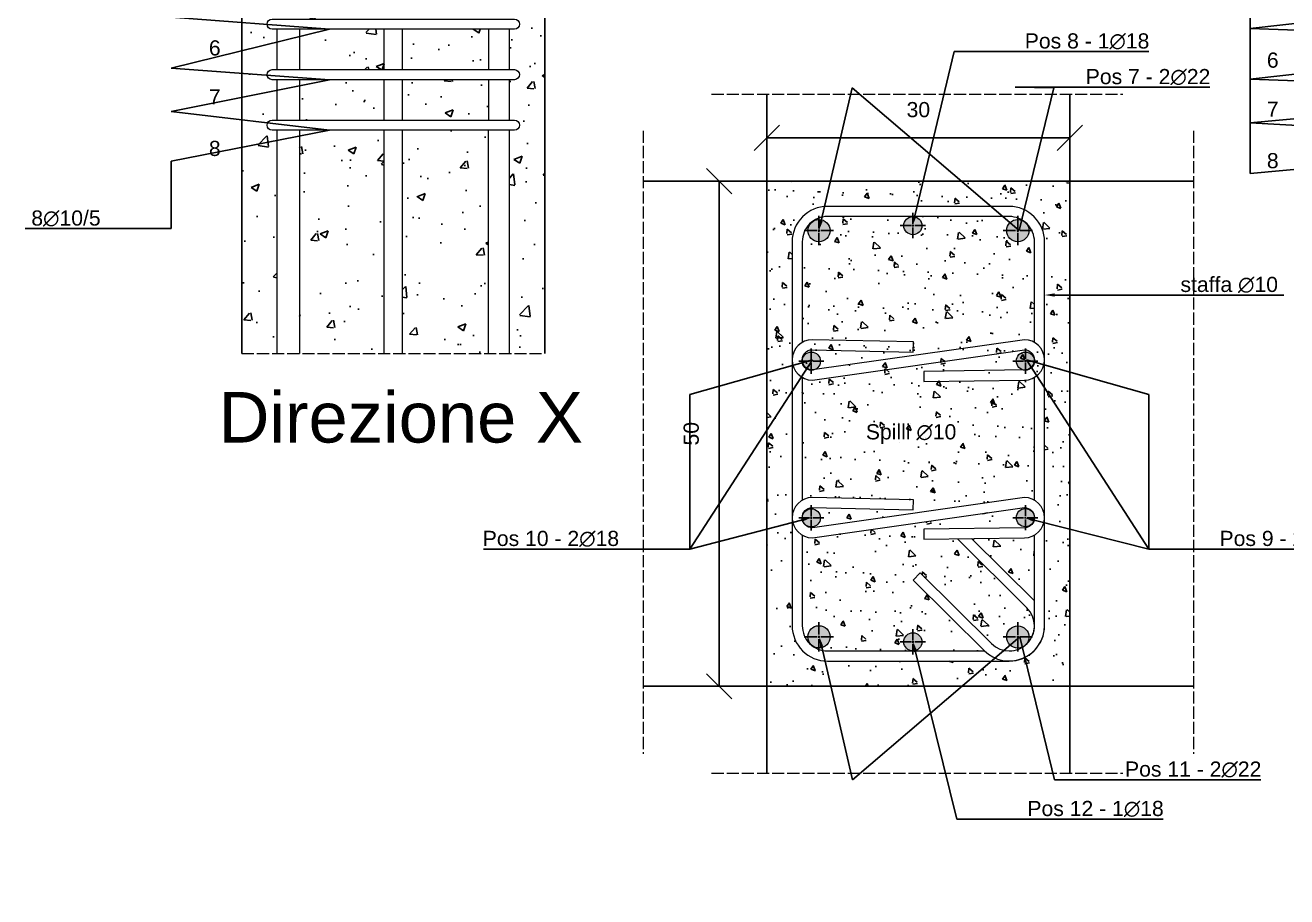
# Model space of a CAD drawing. Header units: millimetres. Extents: x -455371 to 117772, y -78417 to 116564.
# Drawn here: x -326925 to -325675, y 109809 to 110672 of the extents above; entities that cross this region are included whole.
import ezdxf
from ezdxf import colors
from ezdxf.entities.mleader import LeaderData, LeaderLine
from ezdxf.math import Vec2, Vec3

# ---------------------------------------------------------------- set-up
doc = ezdxf.new("R2010")
doc.units = ezdxf.units.MM
doc.linetypes.add('ACAD_ISO02W100', pattern=[15, 12, -3])
doc.linetypes.add('CENTER2', pattern=[28.575, 19.05, -3.175, 3.175, -3.175])
doc.layers.get('0').update_dxf_attribs({"color": 255})
for name, color, linetype, lineweight in [('armature', 5, 'Continuous', 18), ('Cls', 7, 'Continuous', 25), ('quote', 5, 'Continuous', 15), ('RETINO ARMATURE', 253, 'Continuous', 15), ('Scritte', 7, 'Continuous', 15), ('staffe', 10, 'Continuous', 15), ('tratteggio 1 a 50', 230, 'ACAD_ISO02W100', 15)]:
    doc.layers.add(name, color=color, linetype=linetype, lineweight=lineweight)
doc.layers.add('RETINI', color=253, linetype='Continuous')
doc.styles.get("Standard").update_dxf_attribs({"font": 'arial.ttf'})
doc.dimstyles.new('scala 1 a 10', dxfattribs={"dimtxt": 15, "dimasz": 25, "dimexe": 0.183, "dimexo": 0.1, "dimgap": 20, "dimtad": 2, "dimdec": 0, "dimlfac": 0.1, "dimzin": 0, "dimdsep": 46, "dimtxsty": 'Standard', "dimblk": 'OBLIQUE', "dimcen": -25, "dimadec": 0, "dimazin": 0, "dimtfac": 1, "dimtdec": 0, "dimtofl": 0, "dimtmove": 0, "dimatfit": 3, "dimfxl": 20, "dimfxlon": 1, "dimtolj": 1, "dimtzin": 0, "dimarcsym": 0})
pattern_1 = [(320, (-436824.93, -227181.816), (-4.622335, -52.833554), [5.5245, -60.7695]), (265, (-436824.93, -227181.816), (55.406485, 10.220592), [4.4196, -48.6157694]), (10.451445, (-436825.317, -227186.22), (50.784148, -42.612962), [4.6951026, -51.646171]), (316.1842, (-436810.2, -227181.816), (-12.192275, -78.612922), [8.28675, -91.15425]), (6.635558, (-436811.216, -227188.37), (71.753576, -68.847199), [7.042657, -77.469326]), (261.18415, (-436810.2, -227181.816), (71.753576, -68.847199), [6.62939, -72.923322]), (291, (-436813.883, -227189.18), (-29.6569075, -43.9681735), [5.5245, -60.7695]), (236, (-436813.88, -227189.18), (53.41451, -17.922588), [4.4196, -48.6156]), (341.451445, (-436816.354, -227192.846), (23.757603, -61.8907616), [4.6951026, -51.646082]), (307.5, (-436824.932, -227181.816), (24.5209613, -0.8956949), [0, -48.02632, 0, -49.3522, 0, -48.79975]), (277.5, (-436824.932, -227181.816), (29.0523667, -19.3777021), [0, -28.13812, 0, -46.92142, 0, -18.59915]), (237.5, (-436824.932, -227165.39), (-1.6613358, -39.3212726), [0, -18.415, 0, -57.4548, 0, -76.2381]), (227.5, (-436824.93, -227158.023), (7.3736824, -42.9574626), [0, -23.9395, 0, -38.15588, 0, -54.1401])]

# ---------------------------------------------------------------- blocks, each defined once
blk = doc.blocks.new('*U1393')
at = {"layer": 'Cls', "color": 0, "linetype": 'CENTER2', "transparency": 16777216}
for p, q in [((0, 2.2), (0, 14.5)), ((-14.5, 0), (-2.2, 0)), ((2.2, 0), (14.5, 0)), ((0, -14.5), (0, -2.2))]:
    blk.add_line(p, q, dxfattribs=at)
at = {"layer": 'Cls', "color": 0, "linetype": 'Continuous', "transparency": 16777216}
for p, q in [((-1.1, 0), (1.1, 0)), ((0, -1.1), (0, 1.1))]:
    blk.add_line(p, q, dxfattribs=at)
blk = doc.blocks.new('*U1386')
at = {"layer": 'Cls', "color": 0, "linetype": 'CENTER2', "transparency": 16777216}
for p, q in [((0, 1.8), (0, 12.5)), ((-12.5, 0), (-1.8, 0)), ((1.8, 0), (12.5, 0)), ((0, -12.5), (0, -1.8))]:
    blk.add_line(p, q, dxfattribs=at)
at = {"layer": 'Cls', "color": 0, "linetype": 'Continuous', "transparency": 16777216}
for p, q in [((-0.9, 0), (0.9, 0)), ((0, -0.9), (0, 0.9))]:
    blk.add_line(p, q, dxfattribs=at)
blk = doc.blocks.new('*U1394')
at = {"layer": 'Cls', "color": 0, "linetype": 'CENTER2', "transparency": 16777216}
for p, q in [((0, 1.8), (0, 12.5)), ((-12.5, 0), (-1.8, 0)), ((1.8, 0), (12.5, 0)), ((0, -12.5), (0, -1.8))]:
    blk.add_line(p, q, dxfattribs=at)
at = {"layer": 'Cls', "color": 0, "linetype": 'Continuous', "transparency": 16777216}
for p, q in [((-0.9, 0), (0.9, 0)), ((0, -0.9), (0, 0.9))]:
    blk.add_line(p, q, dxfattribs=at)
blk = doc.blocks.new('*U1395')
at = {"layer": 'Cls', "color": 0, "linetype": 'CENTER2', "transparency": 16777216}
for p, q in [((0, 2.2), (0, 14.5)), ((-14.5, 0), (-2.2, 0)), ((2.2, 0), (14.5, 0)), ((0, -14.5), (0, -2.2))]:
    blk.add_line(p, q, dxfattribs=at)
at = {"layer": 'Cls', "color": 0, "linetype": 'Continuous', "transparency": 16777216}
for p, q in [((-1.1, 0), (1.1, 0)), ((0, -1.1), (0, 1.1))]:
    blk.add_line(p, q, dxfattribs=at)
blk = doc.blocks.new('*U1396')
at = {"layer": 'Cls', "color": 0, "linetype": 'CENTER2', "transparency": 16777216}
for p, q in [((0, 1.8), (0, 12.5)), ((-12.5, 0), (-1.8, 0)), ((1.8, 0), (12.5, 0)), ((0, -12.5), (0, -1.8))]:
    blk.add_line(p, q, dxfattribs=at)
at = {"layer": 'Cls', "color": 0, "linetype": 'Continuous', "transparency": 16777216}
for p, q in [((-0.9, 0), (0.9, 0)), ((0, -0.9), (0, 0.9))]:
    blk.add_line(p, q, dxfattribs=at)
blk = doc.blocks.new('*U1397')
at = {"layer": 'Cls', "color": 0, "linetype": 'CENTER2', "transparency": 16777216}
for p, q in [((0, 2.2), (0, 14.5)), ((-14.5, 0), (-2.2, 0)), ((2.2, 0), (14.5, 0)), ((0, -14.5), (0, -2.2))]:
    blk.add_line(p, q, dxfattribs=at)
at = {"layer": 'Cls', "color": 0, "linetype": 'Continuous', "transparency": 16777216}
for p, q in [((-1.1, 0), (1.1, 0)), ((0, -1.1), (0, 1.1))]:
    blk.add_line(p, q, dxfattribs=at)
blk = doc.blocks.new('*U1398')
at = {"layer": 'Cls', "color": 0, "linetype": 'CENTER2', "transparency": 16777216}
for p, q in [((0, 1.8), (0, 12.5)), ((-12.5, 0), (-1.8, 0)), ((1.8, 0), (12.5, 0)), ((0, -12.5), (0, -1.8))]:
    blk.add_line(p, q, dxfattribs=at)
at = {"layer": 'Cls', "color": 0, "linetype": 'Continuous', "transparency": 16777216}
for p, q in [((-0.9, 0), (0.9, 0)), ((0, -0.9), (0, 0.9))]:
    blk.add_line(p, q, dxfattribs=at)
blk = doc.blocks.new('*U1385')
at = {"layer": 'Cls', "color": 0, "linetype": 'CENTER2', "transparency": 16777216}
for p, q in [((0, 1.8), (0, 12.5)), ((-12.5, 0), (-1.8, 0)), ((1.8, 0), (12.5, 0)), ((0, -12.5), (0, -1.8))]:
    blk.add_line(p, q, dxfattribs=at)
at = {"layer": 'Cls', "color": 0, "linetype": 'Continuous', "transparency": 16777216}
for p, q in [((-0.9, 0), (0.9, 0)), ((0, -0.9), (0, 0.9))]:
    blk.add_line(p, q, dxfattribs=at)
blk = doc.blocks.new('*U1391')
at = {"layer": 'Cls', "color": 0, "linetype": 'CENTER2', "transparency": 16777216}
for p, q in [((0, 2.2), (0, 14.5)), ((-14.5, 0), (-2.2, 0)), ((2.2, 0), (14.5, 0)), ((0, -14.5), (0, -2.2))]:
    blk.add_line(p, q, dxfattribs=at)
at = {"layer": 'Cls', "color": 0, "linetype": 'Continuous', "transparency": 16777216}
for p, q in [((-1.1, 0), (1.1, 0)), ((0, -1.1), (0, 1.1))]:
    blk.add_line(p, q, dxfattribs=at)
blk = doc.blocks.new('*U1392')
at = {"layer": 'Cls', "color": 0, "linetype": 'CENTER2', "transparency": 16777216}
for p, q in [((0, 1.8), (0, 12.5)), ((-12.5, 0), (-1.8, 0)), ((1.8, 0), (12.5, 0)), ((0, -12.5), (0, -1.8))]:
    blk.add_line(p, q, dxfattribs=at)
at = {"layer": 'Cls', "color": 0, "linetype": 'Continuous', "transparency": 16777216}
for p, q in [((-0.9, 0), (0.9, 0)), ((0, -0.9), (0, 0.9))]:
    blk.add_line(p, q, dxfattribs=at)
blk = doc.blocks.new('*U1419')
at = {"layer": 'staffe'}
blk.add_lwpolyline([(-120, 5), (120, 5, -1), (120, -5), (-120, -5, -1)], format="xyb", close=True, dxfattribs=at)
blk = doc.blocks.new('*U1420')
at = {"layer": 'armature', "color": 0, "linetype": 'ByBlock', "lineweight": -2, "transparency": 16777216}
for p in [(0, 350), (0, 300), (0, 250), (0, 200), (0, 150), (0, 100), (0, 50), (0, 0)]:
    blk.add_blockref('*U1419', p, dxfattribs=at)
blk = doc.blocks.new('_Oblique')
at = {"color": 0, "linetype": 'ByBlock', "lineweight": -2}
blk.add_line((-0.5, -0.5), (0.5, 0.5), dxfattribs=at)
blk = doc.blocks.new('*D2436')
at = {"layer": 'Defpoints', "color": 0, "transparency": 16777216}
for p in [(-325890, 110560.2), (-326190, 110517.2), (-325890, 110517.2)]:
    blk.add_point(p, dxfattribs=at)
at = {"layer": 'quote', "color": 0, "lineweight": -2, "transparency": 16777216}
for p, q in [((-326190, 110540.2), (-326190, 110560.4)), ((-326190, 110560.2), (-325890, 110560.2)), ((-325890, 110540.2), (-325890, 110560.4))]:
    blk.add_line(p, q, dxfattribs=at)
at = {"layer": 'quote', "color": 0, "lineweight": -2, "transparency": 16777216, "xscale": 25, "yscale": 25, "zscale": 25, "rotation": 180}
blk.add_blockref('_Oblique', (-326190, 110560.2), dxfattribs=at)
at = {"layer": 'quote', "color": 0, "lineweight": -2, "transparency": 16777216, "xscale": 25, "yscale": 25, "zscale": 25}
blk.add_blockref('_Oblique', (-325890, 110560.2), dxfattribs=at)
at = {"layer": 'quote', "color": 0, "transparency": 16777216, "insert": (-326040, 110587.9), "char_height": 15, "attachment_point": 5}
blk.add_mtext('\\A1;30', dxfattribs=at)
blk = doc.blocks.new('*D2437')
at = {"layer": 'Defpoints', "color": 0, "transparency": 16777216}
for p in [(-326190, 110517.2), (-326237.2, 110017.2), (-326190, 110017.2)]:
    blk.add_point(p, dxfattribs=at)
at = {"layer": 'quote', "color": 0, "lineweight": -2, "transparency": 16777216}
for p, q in [((-326217.2, 110517.2), (-326237.4, 110517.2)), ((-326237.2, 110517.2), (-326237.2, 110017.2)), ((-326217.2, 110017.2), (-326237.4, 110017.2))]:
    blk.add_line(p, q, dxfattribs=at)
at = {"layer": 'quote', "color": 0, "lineweight": -2, "transparency": 16777216, "xscale": 25, "yscale": 25, "zscale": 25}
for p, rotation in [((-326237.2, 110517.2), 90), ((-326237.2, 110017.2), 270)]:
    blk.add_blockref('_Oblique', p, dxfattribs=dict(at, rotation=rotation))
at = {"layer": 'quote', "color": 0, "transparency": 16777216, "insert": (-326264.9, 110267.2), "char_height": 15, "attachment_point": 5, "rotation": 90}
blk.add_mtext('\\A1;50', dxfattribs=at)

msp = doc.modelspace()

# ---------------------------------------------------------------- hatches: boundary and pattern name
at = {"layer": 'RETINI'}
h = msp.add_hatch(dxfattribs=at)
h.set_pattern_fill('AR-CONC', color=256, scale=0.45)
h.paths.add_polyline_path([(-326675.1, 110917.6), (-326680.1, 110917.6, -1), (-326680.1, 110927.6), (-326675.1, 110927.6), (-326675.1, 110935.5), (-326755.7, 110935.5), (-326755.7, 110876.5), (-326755.7, 110813.8), (-326675.1, 110812.3), (-326675.1, 110817.6), (-326680.1, 110817.6, -1), (-326680.1, 110827.6), (-326675.1, 110827.6), (-326675.1, 110867.6), (-326680.1, 110867.6, -1), (-326680.1, 110877.6), (-326675.1, 110877.6)])
h.paths.add_polyline_path([(-326763.7, 110876.5), (-326763.7, 110935.5), (-326855.7, 110935.5), (-326855.7, 110876.5), (-326855.7, 110815.7), (-326763.7, 110814)])
h.paths.add_polyline_path([(-326863.7, 110935.5), (-326910.1, 110935.5), (-326910.1, 110816.7), (-326863.7, 110815.8), (-326863.7, 110876.5)])
h.paths.add_polyline_path([(-326364.5, 110935.5), (-326445.1, 110935.5), (-326445.1, 110927.6), (-326440.1, 110927.6, -1), (-326440.1, 110917.6), (-326445.1, 110917.6), (-326445.1, 110877.6), (-326440.1, 110877.6, -1), (-326440.1, 110867.6), (-326445.1, 110867.6), (-326445.1, 110827.6), (-326440.1, 110827.6, -1), (-326440.1, 110817.6), (-326445.1, 110817.6), (-326445.1, 110812.3), (-326364.5, 110813.8), (-326364.5, 110876.5)])
h.paths.add_polyline_path([(-326264.5, 110935.5), (-326356.5, 110935.5), (-326356.5, 110876.5), (-326356.5, 110814), (-326264.5, 110815.7), (-326264.5, 110876.5)])
h.paths.add_polyline_path([(-326210.1, 110935.5), (-326256.5, 110935.5), (-326256.5, 110876.5), (-326256.5, 110815.8), (-326210.1, 110816.7)])
h.paths.add_polyline_path([(-326465.7, 111031.5), (-326551.1, 111031.5), (-326551.1, 110953.5), (-326465.7, 110953.5)])
h.paths.add_polyline_path([(-326569.1, 111031.5), (-326653.1, 111031.5), (-326653.1, 110953.5), (-326569.1, 110953.5)])
h.paths.add_polyline_path([(-326569.1, 111131.5), (-326653.1, 111131.5), (-326653.1, 111041.5), (-326569.1, 111041.5)])
h.paths.add_polyline_path([(-326465.6, 111131.5), (-326551.1, 111131.5), (-326551.1, 111041.5), (-326465.7, 111041.5)])
h.paths.add_polyline_path([(-326569.1, 110917.6), (-326653.1, 110917.6), (-326653.1, 110877.6), (-326569.1, 110877.6)])
h.paths.add_polyline_path([(-326569.1, 110935.5), (-326653.1, 110935.5), (-326653.1, 110927.6), (-326569.1, 110927.6)])
h.paths.add_polyline_path([(-326465.7, 110935.5), (-326551.1, 110935.5), (-326551.1, 110927.6), (-326465.7, 110927.6)])
h.paths.add_polyline_path([(-326465.7, 110917.6), (-326551.1, 110917.6), (-326551.1, 110877.6), (-326465.8, 110877.6)])
h.paths.add_polyline_path([(-326569.1, 110867.6), (-326653.1, 110867.6), (-326653.1, 110827.6), (-326569.1, 110827.6)])
h.paths.add_polyline_path([(-326465.8, 110867.6), (-326551.1, 110867.6), (-326551.1, 110827.6), (-326465.8, 110827.6)])
h.paths.add_polyline_path([(-326569.1, 110817.6), (-326653.1, 110817.6), (-326653.1, 110811.9), (-326569.1, 110810.4)])
h.paths.add_polyline_path([(-326465.8, 110817.6), (-326551.1, 110817.6), (-326551.1, 110810.4), (-326465.8, 110812)])
h.paths.add_polyline_path([(-326569.1, 110792.4), (-326653.1, 110793.9), (-326653.1, 110777.6), (-326569.1, 110777.6)])
h.paths.add_polyline_path([(-326465.8, 110794), (-326551.1, 110792.4), (-326551.1, 110777.6), (-326465.8, 110777.6)])
h.paths.add_polyline_path([(-326569.1, 110767.6), (-326653.1, 110767.6), (-326653.1, 110727.6), (-326569.1, 110727.6)])
h.paths.add_polyline_path([(-326465.8, 110767.6), (-326551.1, 110767.6), (-326551.1, 110727.6), (-326465.9, 110727.6)])
h.paths.add_polyline_path([(-326465.9, 110717.6), (-326551.1, 110717.6), (-326551.1, 110677.6), (-326465.9, 110677.6)])
h.paths.add_polyline_path([(-326569.1, 110717.6), (-326653.1, 110717.6), (-326653.1, 110677.6), (-326569.1, 110677.6)])
h.paths.add_polyline_path([(-326569.1, 110667.6), (-326653.1, 110667.6), (-326653.1, 110627.6), (-326569.1, 110627.6)])
h.paths.add_polyline_path([(-326465.9, 110667.6), (-326551.1, 110667.6), (-326551.1, 110627.6), (-326465.9, 110627.6)])
h.paths.add_polyline_path([(-326465.9, 110617.6), (-326551.1, 110617.6), (-326551.1, 110577.6), (-326465.9, 110577.6)])
h.paths.add_polyline_path([(-326569.1, 110617.6), (-326653.1, 110617.6), (-326653.1, 110577.6), (-326569.1, 110577.6)])
h.paths.add_polyline_path([(-326569.1, 110567.6), (-326653.1, 110567.6), (-326653.1, 110441.5), (-326569.1, 110441.5)])
h.paths.add_polyline_path([(-326466, 110567.6), (-326551.1, 110567.6), (-326551.1, 110441.5), (-326466, 110441.5)])
edge = h.paths.add_edge_path()
edge.add_line((-326675.1, 111131.5), (-326710.1, 111131.5))
edge.add_line((-326710.1, 111131.5), (-326710.1, 110986.5))
edge.add_line((-326710.1, 110986.5), (-326910.1, 110986.5))
edge.add_line((-326910.1, 110986.5), (-326910.1, 110953.5))
edge.add_line((-326910.1, 110953.5), (-326863.7, 110953.5))
edge.add_line((-326863.7, 110953.5), (-326863.7, 110957.5))
edge.add_arc((-326859.7, 110957.5), 4, 0.0218, 180.0218, ccw=False)
edge.add_line((-326855.7, 110957.5), (-326855.7, 110953.5))
edge.add_line((-326855.7, 110953.5), (-326763.7, 110953.5))
edge.add_line((-326763.7, 110953.5), (-326763.7, 110957.5))
edge.add_arc((-326759.7, 110957.5), 4, 0.0218, 180.0218, ccw=False)
edge.add_line((-326755.7, 110957.5), (-326755.7, 110953.5))
edge.add_line((-326755.7, 110953.5), (-326675.1, 110953.5))
edge.add_line((-326675.1, 110953.5), (-326675.1, 111031.5))
edge.add_line((-326675.1, 111031.5), (-326680.1, 111031.5))
edge.add_arc((-326680.1, 111036.5), 5, 90, 270, ccw=False)
edge.add_line((-326680.1, 111041.5), (-326675.1, 111041.5))
edge.add_line((-326675.1, 111041.5), (-326675.1, 111131.5))
edge = h.paths.add_edge_path()
edge.add_line((-326410.1, 111131.5), (-326445.1, 111131.5))
edge.add_line((-326445.1, 111131.5), (-326445.1, 111041.5))
edge.add_line((-326445.1, 111041.5), (-326440.1, 111041.5))
edge.add_arc((-326440.1, 111036.5), 5, -90, 90, ccw=False)
edge.add_line((-326440.1, 111031.5), (-326445.1, 111031.5))
edge.add_line((-326445.1, 111031.5), (-326445.1, 110953.5))
edge.add_line((-326445.1, 110953.5), (-326364.5, 110953.5))
edge.add_line((-326364.5, 110953.5), (-326364.5, 110957.5))
edge.add_arc((-326360.5, 110957.5), 4, 0.0218, 180.0218, ccw=False)
edge.add_line((-326356.5, 110957.5), (-326356.5, 110953.5))
edge.add_line((-326356.5, 110953.5), (-326264.5, 110953.5))
edge.add_line((-326264.5, 110953.5), (-326264.5, 110957.5))
edge.add_arc((-326260.5, 110957.5), 4, 0.0218, 180.0218, ccw=False)
edge.add_line((-326256.5, 110957.5), (-326256.5, 110953.5))
edge.add_line((-326256.5, 110953.5), (-326210.1, 110953.5))
edge.add_line((-326210.1, 110953.5), (-326210.1, 110986.5))
edge.add_line((-326210.1, 110986.5), (-326410.1, 110986.5))
edge.add_line((-326410.1, 110986.5), (-326410.1, 111131.5))
edge = h.paths.add_edge_path()
edge.add_line((-326710.1, 110346.5), (-326675.1, 110346.5))
edge.add_line((-326675.1, 110346.5), (-326675.1, 110431.5))
edge.add_line((-326675.1, 110431.5), (-326680.1, 110431.5))
edge.add_arc((-326680.1, 110436.5), 5, 90, 270, ccw=False)
edge.add_line((-326680.1, 110441.5), (-326675.1, 110441.5))
edge.add_line((-326675.1, 110441.5), (-326675.1, 110567.6))
edge.add_line((-326675.1, 110567.6), (-326680.1, 110567.6))
edge.add_arc((-326680.1, 110572.6), 5, 90, 270, ccw=False)
edge.add_line((-326680.1, 110577.6), (-326675.1, 110577.6))
edge.add_line((-326675.1, 110577.6), (-326675.1, 110617.6))
edge.add_line((-326675.1, 110617.6), (-326680.1, 110617.6))
edge.add_arc((-326680.1, 110622.6), 5, 90, 270, ccw=False)
edge.add_line((-326680.1, 110627.6), (-326675.1, 110627.6))
edge.add_line((-326675.1, 110627.6), (-326675.1, 110667.6))
edge.add_line((-326675.1, 110667.6), (-326680.1, 110667.6))
edge.add_arc((-326680.1, 110672.6), 5, 90, 270, ccw=False)
edge.add_line((-326680.1, 110677.6), (-326675.1, 110677.6))
edge.add_line((-326675.1, 110677.6), (-326675.1, 110717.6))
edge.add_line((-326675.1, 110717.6), (-326680.1, 110717.6))
edge.add_arc((-326680.1, 110722.6), 5, 90, 270, ccw=False)
edge.add_line((-326680.1, 110727.6), (-326675.1, 110727.6))
edge.add_line((-326675.1, 110727.6), (-326675.1, 110767.6))
edge.add_line((-326675.1, 110767.6), (-326680.1, 110767.6))
edge.add_arc((-326680.1, 110772.6), 5, 90, 270, ccw=False)
edge.add_line((-326680.1, 110777.6), (-326675.1, 110777.6))
edge.add_line((-326675.1, 110777.6), (-326675.1, 110794.3))
edge.add_line((-326675.1, 110794.3), (-326755.7, 110795.8))
edge.add_line((-326755.7, 110795.8), (-326755.7, 110795.5))
edge.add_arc((-326759.7, 110795.5), 4, -179.9782, 0.0218, ccw=False)
edge.add_line((-326763.7, 110795.5), (-326763.7, 110796))
edge.add_line((-326763.7, 110796), (-326855.7, 110797.7))
edge.add_line((-326855.7, 110797.7), (-326855.7, 110795.5))
edge.add_arc((-326859.7, 110795.5), 4, -179.9782, 0.0218, ccw=False)
edge.add_line((-326863.7, 110795.5), (-326863.7, 110797.8))
edge.add_line((-326863.7, 110797.8), (-326910.1, 110798.7))
edge.add_line((-326910.1, 110798.7), (-326910.1, 110766.5))
edge.add_line((-326910.1, 110766.5), (-326710.1, 110766.5))
edge.add_line((-326710.1, 110766.5), (-326710.1, 110346.5))
edge = h.paths.add_edge_path()
edge.add_line((-326445.1, 110346.5), (-326410.1, 110346.5))
edge.add_line((-326410.1, 110346.5), (-326410.1, 110766.5))
edge.add_line((-326410.1, 110766.5), (-326210.1, 110766.5))
edge.add_line((-326210.1, 110766.5), (-326210.1, 110798.7))
edge.add_line((-326210.1, 110798.7), (-326256.5, 110797.8))
edge.add_line((-326256.5, 110797.8), (-326256.5, 110795.5))
edge.add_arc((-326260.5, 110795.5), 4, -179.9782, 0.0218, ccw=False)
edge.add_line((-326264.5, 110795.5), (-326264.5, 110797.7))
edge.add_line((-326264.5, 110797.7), (-326356.5, 110796))
edge.add_line((-326356.5, 110796), (-326356.5, 110795.5))
edge.add_arc((-326360.5, 110795.5), 4, -179.9782, 0.0218, ccw=False)
edge.add_line((-326364.5, 110795.5), (-326364.5, 110795.8))
edge.add_line((-326364.5, 110795.8), (-326445.1, 110794.3))
edge.add_line((-326445.1, 110794.3), (-326445.1, 110777.6))
edge.add_line((-326445.1, 110777.6), (-326440.1, 110777.6))
edge.add_arc((-326440.1, 110772.6), 5, -90, 90, ccw=False)
edge.add_line((-326440.1, 110767.6), (-326445.1, 110767.6))
edge.add_line((-326445.1, 110767.6), (-326445.1, 110727.6))
edge.add_line((-326445.1, 110727.6), (-326440.1, 110727.6))
edge.add_arc((-326440.1, 110722.6), 5, -90, 90, ccw=False)
edge.add_line((-326440.1, 110717.6), (-326445.1, 110717.6))
edge.add_line((-326445.1, 110717.6), (-326445.1, 110677.6))
edge.add_line((-326445.1, 110677.6), (-326440.1, 110677.6))
edge.add_arc((-326440.1, 110672.6), 5, -90, 90, ccw=False)
edge.add_line((-326440.1, 110667.6), (-326445.1, 110667.6))
edge.add_line((-326445.1, 110667.6), (-326445.1, 110627.6))
edge.add_line((-326445.1, 110627.6), (-326440.1, 110627.6))
edge.add_arc((-326440.1, 110622.6), 5, -90, 90, ccw=False)
edge.add_line((-326440.1, 110617.6), (-326445.1, 110617.6))
edge.add_line((-326445.1, 110617.6), (-326445.1, 110577.6))
edge.add_line((-326445.1, 110577.6), (-326440.1, 110577.6))
edge.add_arc((-326440.1, 110572.6), 5, -90, 90, ccw=False)
edge.add_line((-326440.1, 110567.6), (-326445.1, 110567.6))
edge.add_line((-326445.1, 110567.6), (-326445.1, 110441.5))
edge.add_line((-326445.1, 110441.5), (-326440.1, 110441.5))
edge.add_arc((-326440.1, 110436.5), 5, -90, 90, ccw=False)
edge.add_line((-326440.1, 110431.5), (-326445.1, 110431.5))
edge.add_line((-326445.1, 110431.5), (-326445.1, 110346.5))
h.paths.add_polyline_path([(-326551.1, 110346.5), (-326466.1, 110346.5), (-326466, 110431.5), (-326551.1, 110431.5)])
h.paths.add_polyline_path([(-326653.1, 110346.5), (-326569.1, 110346.5), (-326569.1, 110431.5), (-326653.1, 110431.5)])
h = msp.add_hatch(dxfattribs=at)
h.set_pattern_fill('AR-CONC', color=256, scale=0.29, angle=-90)
h.set_pattern_definition(pattern_1)
h.paths.add_polyline_path([(-325890, 110017.2), (-325890, 110517.2), (-326190, 110517.2), (-326190, 110017.2)])
h.paths.add_polyline_path([(-325950, 110042.2), (-326130, 110042.2, -0.414214), (-326165, 110077.2), (-326165, 110457.2, -0.414214), (-326130, 110492.2), (-325950, 110492.2, -0.414214), (-325915, 110457.2), (-325915, 110077.2, -0.414214)], flags=16)
h.paths.add_polyline_path([(-325925, 110184.1), (-325925, 110184.1, -0.410067), (-325933.9, 110175.1), (-325934, 110175.1), (-325934, 110174.1, 0.38521)], flags=0)
h.paths.add_polyline_path([(-325941.5, 110053.7), (-325941.5, 110055.1, -0.414214), (-325952.5, 110066.1, -1), (-325930.5, 110066.1), (-325927.6, 110066.1, -0.193276)], flags=0)
h.paths.add_polyline_path([(-326130, 110052.2, -0.285636), (-326152.4, 110066.2), (-326149.5, 110066.2, -1), (-326127.5, 110066.2, -0.414214), (-326138.5, 110055.2), (-326138.5, 110053.7, 0.086564), (-326130, 110052.2), (-326045.4, 110052.2, -0.414214), (-326054.4, 110061.2, -1), (-326036.4, 110061.2, -0.414214), (-326045.4, 110052.2)], flags=0)
h.paths.add_polyline_path([(-326154.9, 110339), (-326146, 110339), (-326146, 110339.9), (-326146, 110348, 0.414214), (-326155, 110339), (-326154.9, 110339, -0.422218), (-326146, 110350.2), (-326146, 110350.3), (-326045.1, 110348), (-326044.9, 110358), (-326145, 110360.3, 1), (-326145, 110320.3), (-325937.8, 110349.9, -1.129836), (-325934.6, 110330.3), (-326034.6, 110328.9), (-326034.5, 110318.9), (-325934.5, 110320.3, 0.98592), (-325935, 110360.3), (-326142.9, 110330.6, -0.521886), (-326155, 110339, -0.414214), (-326146, 110348), (-326146, 110350.2, 0.422218)], flags=16)
h.paths.add_polyline_path([(-326155, 110183.9, -1), (-326137, 110183.9, -1)], flags=0)
h.paths.add_polyline_path([(-325943, 110339.1, -1), (-325925, 110339.1, -1)], flags=16)
h.paths.add_polyline_path([(-325927.6, 110468.3), (-325930.5, 110468.3, -1), (-325952.5, 110468.3, -0.414214), (-325941.5, 110479.3), (-325941.5, 110480.7, 0.087042), (-325950, 110482.2), (-326045.4, 110482.2, -0.414214), (-326036.4, 110473.2, -1), (-326054.4, 110473.2, -0.414214), (-326045.4, 110482.2), (-326130, 110482.2, 0.086564), (-326138.5, 110480.8), (-326138.5, 110479.3, -0.414214), (-326127.5, 110468.3, -1), (-326149.5, 110468.3), (-326152.4, 110468.3, -0.285636), (-326130, 110482.2), (-325950, 110482.2, -0.285114)], flags=0)
h = msp.add_hatch(dxfattribs=at)
h.set_pattern_fill('AR-CONC', color=256, scale=0.29, angle=-90)
h.set_pattern_definition(pattern_1)
h.paths.add_polyline_path([(-326044.9, 110358), (-326045.1, 110348), (-326145.1, 110350.3, 0.998301), (-326145, 110330.3), (-325935, 110360.3, -0.131653), (-325925, 110357.6), (-325925, 110457.2, 0.115463), (-325927.6, 110468.3), (-325930.5, 110468.3, -1), (-325952.5, 110468.3, -0.414214), (-325941.5, 110479.3), (-325941.5, 110480.7, 0.087042), (-325950, 110482.2), (-326045.4, 110482.2, -0.414214), (-326036.4, 110473.2, -1), (-326054.4, 110473.2, -0.414214), (-326045.4, 110482.2), (-326130, 110482.2, 0.086564), (-326138.5, 110480.8), (-326138.5, 110479.3, -0.414214), (-326127.5, 110468.3, -1), (-326149.5, 110468.3), (-326152.4, 110468.3, 0.114975), (-326155, 110457.2), (-326155, 110357.6, -0.131652), (-326145, 110360.3)])
h = msp.add_hatch(dxfattribs=at)
h.set_pattern_fill('AR-CONC', color=256, scale=0.29, angle=-90)
h.set_pattern_definition(pattern_1)
h.paths.add_polyline_path([(-326044.9, 110201.8), (-326045.1, 110191.8), (-326145.1, 110194.1, 1.151114), (-326142.2, 110174.5), (-325935, 110204.1, -0.131653), (-325925, 110201.4), (-325925, 110322.9, -0.124447), (-325934.5, 110320.3), (-326034.5, 110318.9), (-326034.6, 110328.9), (-325934.6, 110330.3, 1.129836), (-325937.8, 110349.9), (-326145, 110320.3, -0.131652), (-326155, 110322.9), (-326155, 110201.4, -0.131652), (-326145, 110204.1)])
h = msp.add_hatch(dxfattribs=at)
h.set_pattern_fill('AR-CONC', color=256, scale=0.29, angle=-90)
h.set_pattern_definition(pattern_1)
h.paths.add_polyline_path([(-326045.4, 110052.2, -1), (-326045.4, 110070.2, -1), (-326045.4, 110052.2), (-325974.5, 110052.2), (-326045.3, 110122.3), (-326038.3, 110129.4), (-325967.6, 110059.5, 0.289543), (-325941.5, 110053.7), (-325941.5, 110055.1, -1), (-325941.5, 110077.1, -0.414214), (-325930.5, 110066.1), (-325927.6, 110066.1, 0.32833), (-325932.8, 110095.3), (-326001.3, 110163.2), (-326034.5, 110162.7), (-326034.6, 110172.7), (-325934.6, 110174.1, 0.01493), (-325934, 110174.1), (-325934, 110175.1, -1), (-325934, 110193.1), (-325934, 110194.1, 0.024997), (-325935, 110194.1), (-326145, 110164.1, -0.131652), (-326155, 110166.8), (-326155, 110077.2, 0.114975), (-326152.4, 110066.2), (-326149.5, 110066.2, -0.414214), (-326138.5, 110077.2, -1), (-326138.5, 110055.2), (-326138.5, 110053.7, 0.086564), (-326130, 110052.2)])
h = msp.add_hatch(dxfattribs=at)
h.set_pattern_fill('AR-CONC', color=256, scale=0.29, angle=-90)
h.set_pattern_definition(pattern_1)
h.paths.add_polyline_path([(-325925, 110101.7), (-325925, 110166.8, -0.124447), (-325934.5, 110164.1), (-325987.3, 110163.4)])
at = {"layer": 'RETINO ARMATURE'}
h = msp.add_hatch(color=256, dxfattribs=at)
h.dxf.hatch_style = 1
h.paths.add_polyline_path([(-325941.5, 110479.3, 1), (-325941.5, 110457.3, 1)])
h.paths.add_polyline_path([(-326045.4, 110482.2, 1), (-326045.4, 110464.2, 1)])
h.paths.add_polyline_path([(-325925, 110339.6, 0.396418), (-325934, 110348.1, 0.911059), (-325935.7, 110330.3), (-325934.6, 110330.3, 0.384742)])
h.paths.add_polyline_path([(-325925, 110339.1), (-325925.1, 110339.1, -0.352109), (-325934, 110330.3), (-325934, 110330.1, 0.414214)])
h.paths.add_polyline_path([(-325934, 110330.1), (-325934, 110330.3, -0.01493), (-325934.6, 110330.3), (-325935.7, 110330.3, 0.04654)])
h.paths.add_polyline_path([(-325934, 110193.1, 1), (-325934, 110175.1, 1)])
h = msp.add_hatch(color=256, dxfattribs=at)
h.dxf.hatch_style = 1
h.paths.add_polyline_path([(-326138.5, 110457.3, 1), (-326138.5, 110479.3, 1)])
h.paths.add_polyline_path([(-326146, 110348, 0.399399), (-326155, 110339.5, 0.391097), (-326145, 110330.3), (-326142.9, 110330.6, 0.837334)])
h.paths.add_polyline_path([(-326146, 110330), (-326146, 110330.3, -0.350111), (-326154.9, 110339), (-326155, 110339, 0.414214)])
h.paths.add_polyline_path([(-326142.9, 110330.6), (-326145, 110330.3, -0.024544), (-326146, 110330.3), (-326146, 110330, 0.088534)])
h.paths.add_polyline_path([(-326146, 110192.9, 0.41083), (-326155, 110184, 0.101717), (-326154.2, 110180.1, 0.290552), (-326146, 110174.9, 1)])
h.paths.add_polyline_path([(-326045.4, 110052.2, 1), (-326045.4, 110070.2, 1)])
h.paths.add_polyline_path([(-326138.5, 110077.2, 1), (-326138.5, 110055.2, 1)])
h = msp.add_hatch(color=256, dxfattribs=at)
h.dxf.hatch_style = 1
h.paths.add_polyline_path([(-325952.5, 110066.1, 1), (-325930.5, 110066.1, 1)])

# ---------------------------------------------------------------- linework, layer by layer
at = {"layer": 'armature'}
for points in [[(-326675.1, 110627.6), (-326675.1, 110667.6)], [(-326653.1, 110667.6), (-326653.1, 110627.6)], [(-326569.1, 110627.6), (-326569.1, 110667.6)], [(-326551.1, 110667.6), (-326551.1, 110627.6)], [(-326465.9, 110667.6), (-326465.9, 110627.6)], [(-326445.1, 110627.6), (-326445.1, 110667.6)], [(-326675.1, 110577.6), (-326675.1, 110617.6)], [(-326653.1, 110617.6), (-326653.1, 110577.6)], [(-326569.1, 110577.6), (-326569.1, 110617.6)], [(-326551.1, 110617.6), (-326551.1, 110577.6)], [(-326465.9, 110617.6), (-326465.9, 110577.6)], [(-326445.1, 110577.6), (-326445.1, 110617.6)], [(-326675.1, 110346.5), (-326675.1, 110567.6)], [(-326653.1, 110567.6), (-326653.1, 110346.5)], [(-326569.1, 110346.5), (-326569.1, 110567.6)], [(-326551.1, 110567.6), (-326551.1, 110346.5)], [(-326466, 110567.6), (-326466.1, 110346.5)], [(-326445.1, 110346.5), (-326445.1, 110567.6)], [(-326675.1, 110346.5), (-326675.1, 110431.5)], [(-326653.1, 110431.5), (-326653.1, 110346.5)], [(-326569.1, 110346.5), (-326569.1, 110431.5)], [(-326551.1, 110431.5), (-326551.1, 110346.5)], [(-326466, 110431.5), (-326466.1, 110346.5)], [(-326445.1, 110346.5), (-326445.1, 110431.5)]]:
    msp.add_lwpolyline(points, dxfattribs=at)
for centre, radius in [((-326045.4, 110473.2), 9), ((-326138.5, 110468.3), 11), ((-325941.5, 110468.3), 11), ((-326146, 110339), 9), ((-325934, 110339.1), 9), ((-326146, 110183.9), 9), ((-325934, 110184.1), 9), ((-326138.5, 110066.2), 11), ((-326045.4, 110061.2), 9), ((-325941.5, 110066.1), 11)]:
    msp.add_circle(centre, radius, dxfattribs=at)
at = {"layer": 'Cls'}
for points in [[(-326910.1, 110766.5), (-326710.1, 110766.5), (-326710.1, 110346.5)], [(-326410.1, 110346.5), (-326410.1, 110766.5)], [(-326190, 110517.2), (-326190, 110603.2)], [(-325890, 110517.2), (-325890, 110603.2)], [(-326312.5, 110517.2), (-326190, 110517.2)], [(-325890, 110017.2), (-325890, 110517.2), (-326190, 110517.2), (-326190, 110017.2), (-325890, 110017.2)], [(-325890, 110517.2), (-325767.5, 110517.2)], [(-326190, 110017.2), (-326312.5, 110017.2)], [(-326190, 110017.2), (-326190, 109931.2)], [(-325890, 110017.2), (-325890, 109931.2)], [(-325767.5, 110017.2), (-325890, 110017.2)]]:
    msp.add_lwpolyline(points, dxfattribs=at)
at = {"layer": 'staffe'}
for points in [[(-325915, 110077.2), (-325915, 110457.2, 0.414214), (-325950, 110492.2), (-326130, 110492.2, 0.414214), (-326165, 110457.2), (-326165, 110077.2, 0.414214), (-326130, 110042.2), (-325950, 110042.2, 0.414214)], [(-326145.1, 110350.3), (-326045.1, 110348), (-326044.9, 110358), (-326145, 110360.3, 0.666247), (-326145, 110360.3, 1), (-326145, 110320.3), (-325935, 110350.3, -0.980013), (-325934.6, 110330.3), (-326034.6, 110328.9), (-326034.5, 110318.9), (-325935, 110320.3, 0.666247), (-325935, 110320.3, 1), (-325935, 110360.3), (-326145, 110330.3, -0.998301)], [(-326145.1, 110194.1), (-326045.1, 110191.8), (-326044.9, 110201.8), (-326145, 110204.1, 0.666247), (-326145, 110204.1, 1), (-326145, 110164.1), (-325935, 110194.1, -0.980013), (-325934.6, 110174.1), (-326034.6, 110172.7), (-326034.5, 110162.7), (-325935, 110164.1, 0.666247), (-325935, 110164.1, 1), (-325935, 110204.1), (-326145, 110174.1, -0.998301)]]:
    msp.add_lwpolyline(points, format="xyb", close=True, dxfattribs=at)
for points in [[(-325925, 110357.6), (-325925, 110457.2, 0.414214), (-325950, 110482.2), (-326130, 110482.2, 0.414214), (-326155, 110457.2), (-326155, 110357.6)], [(-326155, 110166.8), (-326155, 110077.2, 0.414214), (-326130, 110052.2), (-325974.5, 110052.2)], [(-325950, 110052.2, 0.414214), (-325925, 110077.2), (-325925, 110166.8)], [(-325967.2, 110059.1), (-326038.3, 110129.4), (-326045.3, 110122.3), (-325974.6, 110052.4, 0.666247), (-325915, 110077.2, 0.666247)]]:
    msp.add_lwpolyline(points, format="xyb", dxfattribs=at)
for points in [[(-326155, 110340.3), (-326155, 110340.2)], [(-325925, 110340.2), (-325925, 110340.3)], [(-326155, 110322.9), (-326155, 110201.4)], [(-325925, 110201.4), (-325925, 110322.9)], [(-326155, 110184.1), (-326155, 110184.1)], [(-325925, 110184.1), (-325925, 110184.1)], [(-326001.3, 110163.2), (-325932.4, 110095)], [(-325925, 110101.7), (-325987.3, 110163.4)]]:
    msp.add_lwpolyline(points, dxfattribs=at)
msp.add_arc((-325950, 110077.2), 25, 225.3064, 45.3064, dxfattribs=at)
at = {"layer": 'tratteggio 1 a 50'}
for points in [[(-326244.8, 110603.2), (-325837.4, 110603.2)], [(-326312.5, 110567.1), (-326312.5, 109950.3)], [(-325767.5, 110567.1), (-325767.5, 109950.3)], [(-326710.1, 110346.5), (-326410.1, 110346.5)], [(-326244.8, 109931.2), (-325837.4, 109931.2)]]:
    msp.add_lwpolyline(points, dxfattribs=at)

# ---------------------------------------------------------------- block references
at = {"layer": 'armature'}
msp.add_blockref('*U1420', (-326560.1, 110572.6), dxfattribs=at)
at = {"layer": 'Cls', "linetype": 'CENTER2', "rotation": 270}
for name, p in [('*U1397', (-326138.5, 110468.3)), ('*U1396', (-326045.4, 110473.2)), ('*U1395', (-325941.5, 110468.3)), ('*U1398', (-326146, 110339)), ('*U1394', (-325934, 110339.1)), ('*U1385', (-326146, 110183.9)), ('*U1386', (-325934, 110184.1)), ('*U1391', (-326138.5, 110066.2)), ('*U1392', (-326045.4, 110061.2)), ('*U1393', (-325941.5, 110066.1))]:
    msp.add_blockref(name, p, dxfattribs=at)

# ---------------------------------------------------------------- texts
at = {"layer": 'quote', "insert": (-326092, 110276.6), "char_height": 15, "attachment_point": 1}
msp.add_mtext_dynamic_manual_height_columns('Spilli ∅10', width=172.003, gutter_width=12.5, heights=[34.7], dxfattribs=at)
at = {"layer": 'Scritte', "attachment_point": 1}
for s, width, heights, insert, char_height in [('6', 62.827, [0], (-326742.7, 110656.6), 15), ('6', 62.827, [0], (-325694.8, 110644.5), 15), ('7', 62.827, [0], (-326742.7, 110608.2), 15), ('7', 62.827, [0], (-325694.8, 110596), 15), ('8', 62.827, [0], (-326742.7, 110557.1), 15), ('8', 62.827, [0], (-325694.8, 110545), 15), ('Direzione X', 381.257, [89.6], (-326733.2, 110308.5), 50)]:
    msp.add_mtext_dynamic_manual_height_columns(s, width=width, gutter_width=12.5, heights=heights, dxfattribs=dict(at, insert=insert, char_height=char_height))

# ---------------------------------------------------------------- dimensions: what is measured, and where the dimension line sits
at = {"layer": 'quote'}
dim = msp.add_linear_dim(base=(-325890, 110560.2), p1=(-326190, 110517.2), p2=(-325890, 110517.2), dimstyle='scala 1 a 10', dxfattribs=at)
dim.commit()
dim.dimension.update_dxf_attribs({"geometry": '*D2436', "text_midpoint": (-326040, 110587.9)})
dim = msp.add_linear_dim(base=(-326237.2, 110017.2), p1=(-326190, 110517.2), p2=(-326190, 110017.2), angle=90, dimstyle='scala 1 a 10', dxfattribs=at)
dim.commit()
dim.dimension.update_dxf_attribs({"geometry": '*D2437', "text_midpoint": (-326264.9, 110267.2)})

# ---------------------------------------------------------------- leaders
ml = msp.add_multileader_mtext('Standard', dxfattribs=at)
ml.set_content('8∅10/5', color=256)
ml.set_leader_properties()
ml.build(insert=Vec2(0, 0))
ml.multileader.update_dxf_attribs({"text_left_attachment_type": 6, "text_right_attachment_type": 6, "dogleg_length": 20, "arrow_head_size": 10})
ctx = ml.context
ctx.base_point, ctx.char_height, ctx.arrow_head_size, ctx.landing_gap_size, ctx.plane_origin = Vec3(-325898.3, 110924.7), 15, 10, 50, Vec3(-325480.3, 111000.8)
ctx.left_attachment, ctx.right_attachment, ctx.text_align_type = 6, 6, 2
notes = []
notes.append((ctx, [(0, (1, 1, 0), (-325711.2, 110924.7), (-1, 0), 20, [(7, [(-325371.8, 110906.4), (-325711.2, 110871.3), (-325371.8, 110856.4), (-325711.2, 110822.4), (-325371.8, 110806.4), (-325711.2, 110769), (-325371.8, 110756.4), (-325711.2, 110716.4), (-325371.8, 110706.4), (-325711.2, 110668.3), (-325371.8, 110656.4), (-325711.2, 110618), (-325371.8, 110606.4), (-325711.2, 110574.8), (-325371.8, 110556.4), (-325711.2, 110524.8)], 0, [])])]))
ctx.mtext.insert, ctx.mtext.alignment, ctx.mtext.flow_direction = Vec3(-325781.2, 110942.7), 3, 5
ml = msp.add_multileader_mtext('Standard', dxfattribs=at)
ml.set_content('8∅10/5', color=256)
ml.set_leader_properties()
ml.build(insert=Vec2(0, 0))
ml.multileader.update_dxf_attribs({"text_left_attachment_type": 6, "text_right_attachment_type": 6, "dogleg_length": 20, "arrow_head_size": 10})
ctx = ml.context
ctx.base_point, ctx.char_height, ctx.arrow_head_size, ctx.landing_gap_size, ctx.plane_origin = Vec3(-326967, 110470.2), 15, 10, 50, Vec3(-326731.8, 111012)
ctx.left_attachment, ctx.right_attachment, ctx.text_align_type = 6, 6, 2
notes.append((ctx, [(0, (1, 1, 0), (-326779.9, 110470.2), (-1, 0), 20, [(7, [(-326623.3, 110917.6), (-326779.9, 110882.5), (-326623.3, 110867.6), (-326779.9, 110833.5), (-326623.3, 110817.6), (-326779.9, 110780.1), (-326623.3, 110767.6), (-326779.9, 110727.6), (-326623.3, 110717.6), (-326779.9, 110679.4), (-326623.3, 110667.6), (-326779.9, 110629.1), (-326623.3, 110617.6), (-326779.9, 110586), (-326623.3, 110567.6), (-326779.9, 110537)], 0, [])])]))
ctx.mtext.insert, ctx.mtext.alignment, ctx.mtext.flow_direction = Vec3(-326849.9, 110488.2), 3, 5
ml = msp.add_multileader_mtext('Standard', dxfattribs=at)
ml.set_content('Pos 8 - 1∅18', color=256)
ml.set_leader_properties()
ml.build(insert=Vec2(0, 0))
ml.multileader.update_dxf_attribs({"text_left_attachment_type": 6, "text_right_attachment_type": 6, "dogleg_length": 20, "arrow_head_size": 10})
ctx = ml.context
ctx.base_point, ctx.char_height, ctx.arrow_head_size, ctx.landing_gap_size, ctx.plane_origin = Vec3(-325984.6, 110645.5), 15, 10, 50, Vec3(-326249.5, 110466.4)
ctx.left_attachment, ctx.right_attachment = 6, 6
notes.append((ctx, [(0, (1, 1, 0), (-326004.6, 110645.5), (1, 0), 20, [(2, [(-326045.7, 110473.2), (-326004.6, 110645.5)], 0, [])])]))
ctx.mtext.insert, ctx.mtext.flow_direction = Vec3(-325934.6, 110663.5), 5
ml = msp.add_multileader_mtext('Standard', dxfattribs=at)
ml.set_content('Pos 7 - 2∅22', color=256)
ml.set_leader_properties()
ml.build(insert=Vec2(0, 0))
ml.multileader.update_dxf_attribs({"text_left_attachment_type": 6, "text_right_attachment_type": 6, "dogleg_length": 20, "arrow_head_size": 10})
ctx = ml.context
ctx.base_point, ctx.char_height, ctx.arrow_head_size, ctx.landing_gap_size, ctx.plane_origin = Vec3(-325924.2, 110610.2), 15, 10, 50, Vec3(-326238.4, 110461.5)
ctx.left_attachment, ctx.right_attachment = 6, 6
notes.append((ctx, [(0, (1, 1, 0), (-325944.2, 110610.2), (1, 0), 20, [(2, [(-326138.5, 110468.3), (-326105.7, 110609.6), (-325940.1, 110468.3), (-325905.8, 110609.6)], 0, [])])]))
ctx.mtext.insert, ctx.mtext.flow_direction = Vec3(-325874.2, 110628.2), 5
ml = msp.add_multileader_mtext('Standard', dxfattribs=at)
ml.set_content('staffa ∅10', color=256)
ml.set_leader_properties()
ml.build(insert=Vec2(0, 0))
ml.multileader.update_dxf_attribs({"text_left_attachment_type": 6, "text_right_attachment_type": 6, "dogleg_length": 20, "arrow_head_size": 10})
ctx = ml.context
ctx.base_point, ctx.char_height, ctx.arrow_head_size, ctx.landing_gap_size, ctx.plane_origin = Vec3(-325830.4, 110404.5), 15, 10, 50, Vec3(-326223.8, 110468.2)
ctx.left_attachment, ctx.right_attachment = 6, 6
notes.append((ctx, [(0, (1, 1, 0), (-325850.4, 110404.5), (1, 0), 20, [(1, [(-325915, 110404.5), (-325850.4, 110404.5)], 0, [])])]))
ctx.mtext.insert, ctx.mtext.flow_direction = Vec3(-325780.4, 110422.5), 5
ml = msp.add_multileader_mtext('Standard', dxfattribs=at)
ml.set_content('Pos 10 - 2∅18', color=256)
ml.set_leader_properties()
ml.build(insert=Vec2(0, 0))
ml.multileader.update_dxf_attribs({"text_left_attachment_type": 6, "text_right_attachment_type": 6, "dogleg_length": 20, "arrow_head_size": 10})
ctx = ml.context
ctx.base_point, ctx.char_height, ctx.arrow_head_size, ctx.landing_gap_size, ctx.plane_origin = Vec3(-326518.9, 110153.1), 15, 10, 50, Vec3(-326145, 110236.5)
ctx.left_attachment, ctx.right_attachment, ctx.text_align_type = 6, 6, 2
notes.append((ctx, [(0, (1, 1, 0), (-326266.4, 110153.1), (-1, 0), 20, [(1, [(-326146, 110184.2), (-326266.4, 110153.1), (-326145, 110340.5), (-326266.4, 110306)], 0, [])])]))
ctx.mtext.insert, ctx.mtext.alignment, ctx.mtext.flow_direction = Vec3(-326336.4, 110171.1), 3, 5
ml = msp.add_multileader_mtext('Standard', dxfattribs=at)
ml.set_content('Pos 9 - 2∅18', color=256)
ml.set_leader_properties()
ml.build(insert=Vec2(0, 0))
ml.multileader.update_dxf_attribs({"text_left_attachment_type": 6, "text_right_attachment_type": 6, "dogleg_length": 20, "arrow_head_size": 10})
ctx = ml.context
ctx.base_point, ctx.char_height, ctx.arrow_head_size, ctx.landing_gap_size, ctx.plane_origin = Vec3(-325791.7, 110153.1), 15, 10, 50, Vec3(-325933, 110236.5)
ctx.left_attachment, ctx.right_attachment = 6, 6
notes.append((ctx, [(0, (1, 1, 0), (-325811.7, 110153.1), (1, 0), 20, [(1, [(-325935, 110184.1), (-325811.7, 110153.1), (-325933, 110340.5), (-325811.7, 110306)], 0, [])])]))
ctx.mtext.insert, ctx.mtext.flow_direction = Vec3(-325741.7, 110171.1), 5
ml = msp.add_multileader_mtext('Standard', dxfattribs=at)
ml.set_content('Pos 11 - 2∅22', color=256)
ml.set_leader_properties()
ml.build(insert=Vec2(0, 0))
ml.multileader.update_dxf_attribs({"text_left_attachment_type": 6, "text_right_attachment_type": 6, "dogleg_length": 20, "arrow_head_size": 10})
ctx = ml.context
ctx.base_point, ctx.char_height, ctx.arrow_head_size, ctx.landing_gap_size, ctx.plane_origin = Vec3(-325885.3, 109924.8), 15, 10, 50, Vec3(-326237.8, 110072.9)
ctx.left_attachment, ctx.right_attachment = 6, 6
notes.append((ctx, [(0, (1, 1, 0), (-325905.3, 109924.8), (1, 0), 20, [(2, [(-326138, 110066.1), (-326105.2, 109924.8), (-325939.5, 110066.1), (-325905.3, 109924.8)], 0, [])])]))
ctx.mtext.insert, ctx.mtext.flow_direction = Vec3(-325835.3, 109942.8), 5
ml = msp.add_multileader_mtext('Standard', dxfattribs=at)
ml.set_content('Pos 12 - 1∅18', color=256)
ml.set_leader_properties()
ml.build(insert=Vec2(0, 0))
ml.multileader.update_dxf_attribs({"text_left_attachment_type": 6, "text_right_attachment_type": 6, "dogleg_length": 20, "arrow_head_size": 10})
ctx = ml.context
ctx.base_point, ctx.char_height, ctx.arrow_head_size, ctx.landing_gap_size, ctx.plane_origin = Vec3(-325982, 109885.8), 15, 10, 50, Vec3(-326249, 110068)
ctx.left_attachment, ctx.right_attachment = 6, 6
notes.append((ctx, [(0, (1, 1, 0), (-326002, 109885.8), (1, 0), 20, [(2, [(-326045.1, 110061.2), (-326002, 109885.8)], 0, [])])]))
ctx.mtext.insert, ctx.mtext.flow_direction = Vec3(-325932, 109903.8), 5
for ctx, leaders in notes:
    for number, flags, end, landing, length, lines in leaders:
        leader = LeaderData()
        leader.index, (leader.has_last_leader_line, leader.has_dogleg_vector, leader.attachment_direction) = number, flags
        leader.last_leader_point, leader.dogleg_vector, leader.dogleg_length = Vec3(end), Vec3(landing), length
        for number, points, colour, breaks in lines:
            line = LeaderLine()
            line.index, line.vertices, line.color, line.breaks = number, Vec3.list(points), colors.encode_raw_color(colour), breaks
            leader.lines.append(line)
        ctx.leaders.append(leader)

doc.saveas('drawing.dxf')
